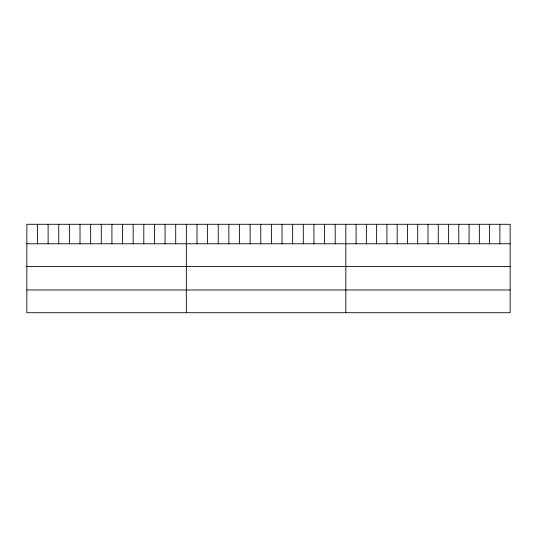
<?xml version="1.0" encoding="UTF-8"?>
<svg xmlns="http://www.w3.org/2000/svg" width="537" height="537" viewBox="0 0 537 537"><rect width="100%" height="100%" fill="white"/><g stroke="black" fill="none" stroke-linecap="round" stroke-linejoin="round"><path stroke-width="0.81" d="M510.15 243.778L510.15 312.715L26.85 312.715L26.85 224.285L510.15 224.285L510.15 243.778L26.85 243.778M26.85 266.527L510.15 266.527M26.85 289.967L510.15 289.967M499.88 224.285L499.88 243.778M489.61 224.285L489.61 243.778M479.34 224.285L479.34 243.778M469.07 224.285L469.07 243.778M458.799 224.285L458.799 243.778M448.529 224.285L448.529 243.778M438.259 224.285L438.259 243.778M427.989 224.285L427.989 243.778M417.719 224.285L417.719 243.778M407.449 224.285L407.449 243.778M397.179 224.285L397.179 243.778M386.909 224.285L386.909 243.778M376.638 224.285L376.638 243.778M366.368 224.285L366.368 243.778M356.098 224.285L356.098 243.778M345.828 224.285L345.828 312.715M335.195 224.285L335.195 243.778M324.563 224.285L324.563 243.778M313.93 224.285L313.93 243.778M303.298 224.285L303.298 243.778M292.665 224.285L292.665 243.778M282.032 224.285L282.032 243.778M271.4 224.285L271.4 243.778M260.767 224.285L260.767 243.778M250.135 224.285L250.135 243.778M239.502 224.285L239.502 243.778M228.869 224.285L228.869 243.778M218.237 224.285L218.237 243.778M207.604 224.285L207.604 243.778M196.972 224.285L196.972 243.778M186.339 224.285L186.339 312.715M175.706 224.285L175.706 243.778M165.074 224.285L165.074 243.778M154.441 224.285L154.441 243.778M143.809 224.285L143.809 243.778M133.176 224.285L133.176 243.778M122.543 224.285L122.543 243.778M111.911 224.285L111.911 243.778M101.278 224.285L101.278 243.778M90.646 224.285L90.646 243.778M80.013 224.285L80.013 243.778M69.38 224.285L69.38 243.778M58.748 224.285L58.748 243.778M48.115 224.285L48.115 243.778M37.483 224.285L37.483 243.778"/></g></svg>
